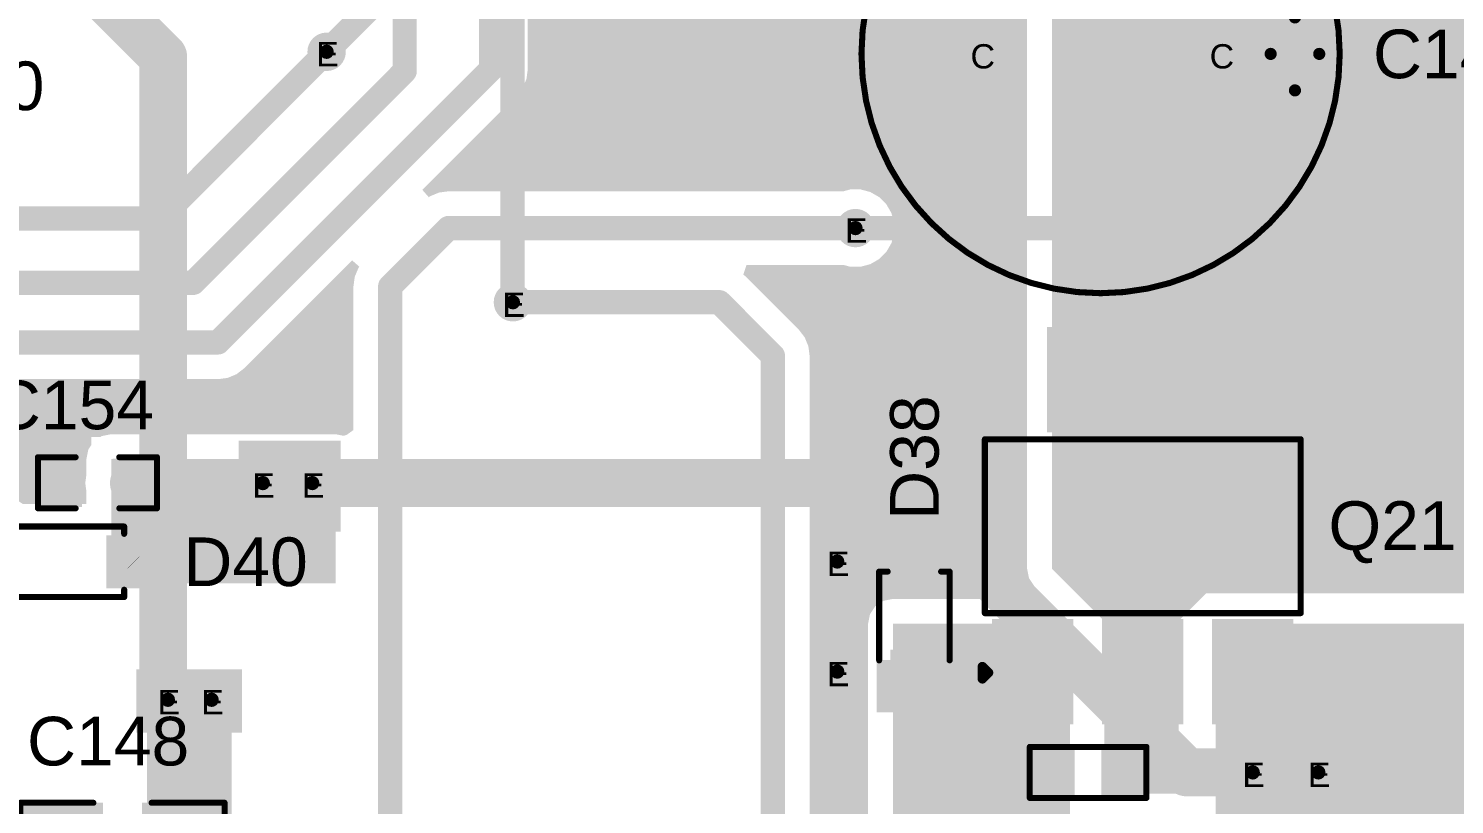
# Model space of a CAD drawing. Header units: inches. Extents: x 68 to 568, y 3 to 460.
# Drawn here: x 155.78 to 185.6, y 186.51 to 202.72 of the extents above; entities that cross this region are included whole.
import ezdxf

# ---------------------------------------------------------------- set-up
doc = ezdxf.new("R2010")
doc.units = ezdxf.units.IN
for name, color, linetype in [('Bottom Layer', 5, 'Continuous'), ('Bottom Solder', 6, 'Continuous'), ('Drill Drawing', 1, 'Continuous'), ('Layer 1', 16, 'Continuous'), ('Layer 2', 76, 'Continuous'), ('Multi-Layer', 9, 'Continuous'), ('Pad Holes', 156, 'Continuous'), ('Top Layer', 1, 'Continuous'), ('Top Overlay', 2, 'Continuous'), ('Top Paste', 8, 'Continuous'), ('Top Solder', 216, 'Continuous'), ('Via Holes', 16, 'Continuous')]:
    doc.layers.add(name, color=color, linetype=linetype)
doc.styles.add('Arial', font='', dxfattribs={"height": 0.2})
doc.styles.get('Arial').set_extended_font_data('Arial')

# ---------------------------------------------------------------- blocks, each defined once
blk = doc.blocks.new('EEUFR1V471B_331')
at = {"layer": 'Bottom Layer'}
h = blk.add_hatch(color=5, dxfattribs=at)
edge = h.paths.add_edge_path()
edge.add_arc((-2.499995, 0), 0.7999984, 0, 360)
h = blk.add_hatch(color=5, dxfattribs=at)
edge = h.paths.add_edge_path()
edge.add_arc((2.499995, 0), 0.7999984, 0, 360)
at = {"layer": 'Bottom Solder'}
h = blk.add_hatch(color=6, dxfattribs=at)
edge = h.paths.add_edge_path()
edge.add_arc((-2.499995, 0), 0.8499983, 0, 360)
h = blk.add_hatch(color=6, dxfattribs=at)
edge = h.paths.add_edge_path()
edge.add_arc((2.499995, 0), 0.8499983, 0, 360)
at = {"layer": 'Layer 1'}
h = blk.add_hatch(color=16, dxfattribs=at)
edge = h.paths.add_edge_path()
edge.add_arc((-2.499995, 0), 0.7999984, 0, 360)
h = blk.add_hatch(color=16, dxfattribs=at)
edge = h.paths.add_edge_path()
edge.add_arc((2.499995, 0), 0.7999984, 0, 360)
at = {"layer": 'Layer 2'}
h = blk.add_hatch(color=76, dxfattribs=at)
edge = h.paths.add_edge_path()
edge.add_arc((-2.499995, 0), 0.7999984, 0, 360)
h = blk.add_hatch(color=76, dxfattribs=at)
edge = h.paths.add_edge_path()
edge.add_arc((2.499995, 0), 0.7999984, 0, 360)
at = {"layer": 'Multi-Layer'}
h = blk.add_hatch(color=9, dxfattribs=at)
edge = h.paths.add_edge_path()
edge.add_arc((-2.499995, 0), 0.7999984, 0, 360)
h = blk.add_hatch(color=9, dxfattribs=at)
edge = h.paths.add_edge_path()
edge.add_arc((2.499995, 0), 0.7999984, 0, 360)
at = {"layer": 'Pad Holes'}
h = blk.add_hatch(color=7, dxfattribs=at)
edge = h.paths.add_edge_path()
edge.add_arc((-2.499995, 0), 0.499999, 0, 360)
h = blk.add_hatch(color=7, dxfattribs=at)
edge = h.paths.add_edge_path()
edge.add_arc((2.499995, 0), 0.499999, 0, 360)
at = {"layer": 'Top Layer'}
h = blk.add_hatch(color=1, dxfattribs=at)
edge = h.paths.add_edge_path()
edge.add_arc((-2.499995, 0), 0.7999984, 0, 360)
h = blk.add_hatch(color=1, dxfattribs=at)
edge = h.paths.add_edge_path()
edge.add_arc((2.499995, 0), 0.7999984, 0, 360)
at = {"layer": 'Top Overlay'}
blk.add_hatch(color=2, dxfattribs=at).paths.add_polyline_path([(3.556, 3.556), (3.556, -3.556), (4.318000000000001, -2.54), (4.826, -1.016), (4.97265452, 0.52333652), (4.826, 1.524)])
at = {"layer": 'Top Solder'}
h = blk.add_hatch(color=216, dxfattribs=at)
edge = h.paths.add_edge_path()
edge.add_arc((-2.499995, 0), 0.8499983, 0, 360)
h = blk.add_hatch(color=216, dxfattribs=at)
edge = h.paths.add_edge_path()
edge.add_arc((2.499995, 0), 0.8499983, 0, 360)
at = {"layer": 'Top Overlay'}
for points in [[(5.000116999999999, 0, 0.127, 0.127, 1), (-4.999863, 0, 0.127, 0.127, 1)], [(-4.1275, 0.7619999999999999, 0.127, 0.127, 1), (-4.0005, 0.7619999999999999, 0.127, 0.127, 1)], [(-5.031612999999999, 0, 0.0635, 0.0635, 1), (-4.968113, 0, 0.0635, 0.0635, 1)], [(-4.6355, 0, 0.127, 0.127, 1), (-4.5085, 0, 0.127, 0.127, 1)], [(-3.619499999999999, 0, 0.127, 0.127, 1), (-3.4925, 0, 0.127, 0.127, 1)], [(4.968367, 0, 0.0635, 0.0635, 1), (5.031867, 0, 0.0635, 0.0635, 1)], [(-4.1275, -0.7619999999999999, 0.127, 0.127, 1), (-4.0005, -0.7619999999999999, 0.127, 0.127, 1)]]:
    blk.add_lwpolyline(points, format="xyseb", close=True, dxfattribs=at)
for points in [[(-4.064, 0.7619999999999999, 0.254, 0.254, 0), (-4.064, -0.7619999999999999, 0.254, 0.254, 0)], [(-3.556, 0, 0.254, 0.254, 0), (-4.571999999999999, 0, 0.254, 0.254, 0)]]:
    blk.add_lwpolyline(points, format="xyseb", dxfattribs=at)
blk = doc.blocks.new('C___1206_339')
at = {"layer": 'Top Layer'}
for points in [[(-2.032, 0.889), (-0.508, 0.889), (-0.508, -0.889), (-2.032, -0.889)], [(0.508, 0.889), (2.032, 0.889), (2.032, -0.889), (0.508, -0.889)]]:
    blk.add_hatch(color=1, dxfattribs=at).paths.add_polyline_path(points)
at = {"layer": 'Top Paste'}
for points in [[(-2.032, 0.889), (-0.508, 0.889), (-0.508, -0.889), (-2.032, -0.889)], [(0.508, 0.889), (2.032, 0.889), (2.032, -0.889), (0.508, -0.889)]]:
    blk.add_hatch(color=8, dxfattribs=at).paths.add_polyline_path(points)
at = {"layer": 'Top Solder'}
for points in [[(-2.1336, 0.9905999999999999), (-0.4064, 0.9905999999999999), (-0.4064, -0.9905999999999999), (-2.1336, -0.9905999999999999)], [(0.4064, 0.9905999999999999), (2.1336, 0.9905999999999999), (2.1336, -0.9905999999999999), (0.4064, -0.9905999999999999)]]:
    blk.add_hatch(color=216, dxfattribs=at).paths.add_polyline_path(points)
at = {"layer": 'Top Overlay'}
for points in [[(-2.1336, -0.9905999999999999, 0.127, 0.127, 0), (-2.1336, 0.9905999999999999, 0.127, 0.127, 0)], [(-2.1336, 0.9905999999999999, 0.127, 0.127, 0), (-0.6096, 0.9905999999999999, 0.127, 0.127, 0)], [(0.6096, 0.9905999999999999, 0.127, 0.127, 0), (2.1336, 0.9905999999999999, 0.127, 0.127, 0)], [(2.1336, -0.9905999999999999, 0.127, 0.127, 0), (2.1336, 0.9905999999999999, 0.127, 0.127, 0)], [(-2.1336, -0.9905999999999999, 0.127, 0.127, 0), (-0.6096, -0.9905999999999999, 0.127, 0.127, 0)], [(0.6096, -0.9905999999999999, 0.127, 0.127, 0), (2.1336, -0.9905999999999999, 0.127, 0.127, 0)]]:
    blk.add_lwpolyline(points, format="xyseb", dxfattribs=at)
for points in [[(-2.16535, 0.9905999999999999, 0.0635, 0.0635, 1), (-2.10185, 0.9905999999999999, 0.0635, 0.0635, 1)], [(-2.16535, 0.9905999999999999, 0.0635, 0.0635, 1), (-2.10185, 0.9905999999999999, 0.0635, 0.0635, 1)], [(-0.64135, 0.9905999999999999, 0.0635, 0.0635, 1), (-0.57785, 0.9905999999999999, 0.0635, 0.0635, 1)], [(0.57785, 0.9905999999999999, 0.0635, 0.0635, 1), (0.64135, 0.9905999999999999, 0.0635, 0.0635, 1)], [(2.10185, 0.9905999999999999, 0.0635, 0.0635, 1), (2.16535, 0.9905999999999999, 0.0635, 0.0635, 1)], [(2.10185, 0.9905999999999999, 0.0635, 0.0635, 1), (2.16535, 0.9905999999999999, 0.0635, 0.0635, 1)], [(-2.16535, -0.9905999999999999, 0.0635, 0.0635, 1), (-2.10185, -0.9905999999999999, 0.0635, 0.0635, 1)], [(-2.16535, -0.9905999999999999, 0.0635, 0.0635, 1), (-2.10185, -0.9905999999999999, 0.0635, 0.0635, 1)], [(-0.64135, -0.9905999999999999, 0.0635, 0.0635, 1), (-0.57785, -0.9905999999999999, 0.0635, 0.0635, 1)], [(0.57785, -0.9905999999999999, 0.0635, 0.0635, 1), (0.64135, -0.9905999999999999, 0.0635, 0.0635, 1)], [(2.10185, -0.9905999999999999, 0.0635, 0.0635, 1), (2.16535, -0.9905999999999999, 0.0635, 0.0635, 1)], [(2.10185, -0.9905999999999999, 0.0635, 0.0635, 1), (2.16535, -0.9905999999999999, 0.0635, 0.0635, 1)]]:
    blk.add_lwpolyline(points, format="xyseb", close=True, dxfattribs=at)
blk = doc.blocks.new('C___0603_345')
at = {"layer": 'Top Layer'}
for points in [[(-0.3809999999999999, 0.4445), (-0.3810000000000001, -0.4445), (-1.143, -0.4445), (-1.143, 0.4445)], [(1.143, 0.4445), (1.143, -0.4445), (0.3809999999999999, -0.4445), (0.3810000000000001, 0.4445)]]:
    blk.add_hatch(color=1, dxfattribs=at).paths.add_polyline_path(points)
at = {"layer": 'Top Paste'}
for points in [[(-0.3809999999999999, 0.4445), (-0.3810000000000001, -0.4445), (-1.143, -0.4445), (-1.143, 0.4445)], [(1.143, 0.4445), (1.143, -0.4445), (0.3809999999999999, -0.4445), (0.3810000000000001, 0.4445)]]:
    blk.add_hatch(color=8, dxfattribs=at).paths.add_polyline_path(points)
at = {"layer": 'Top Solder'}
for points in [[(-0.3210001199999999, 0.5044998799999999), (-0.3210001200000001, -0.50449988), (-1.20299988, -0.5044998799999999), (-1.20299988, 0.50449988)], [(1.20299988, 0.5044998799999999), (1.20299988, -0.50449988), (0.3210001199999999, -0.5044998799999999), (0.3210001200000001, 0.50449988)]]:
    blk.add_hatch(color=216, dxfattribs=at).paths.add_polyline_path(points)
at = {"layer": 'Top Overlay'}
for points in [[(-1.2446, -0.5334, 0.127, 0.127, 0), (-1.2446, 0.5334, 0.127, 0.127, 0)], [(-1.2446, 0.5334, 0.127, 0.127, 0), (-0.4571999999999999, 0.5334, 0.127, 0.127, 0)], [(0.4571999999999999, 0.5334, 0.127, 0.127, 0), (1.2446, 0.5334, 0.127, 0.127, 0)], [(1.2446, -0.5334, 0.127, 0.127, 0), (1.2446, 0.5334, 0.127, 0.127, 0)], [(-1.2446, -0.5334, 0.127, 0.127, 0), (-0.4571999999999999, -0.5334, 0.127, 0.127, 0)], [(0.4571999999999999, -0.5334, 0.127, 0.127, 0), (1.2446, -0.5334, 0.127, 0.127, 0)]]:
    blk.add_lwpolyline(points, format="xyseb", dxfattribs=at)
for points in [[(-1.27635, 0.5334, 0.0635, 0.0635, 1), (-1.21285, 0.5334, 0.0635, 0.0635, 1)], [(-1.27635, 0.5334, 0.0635, 0.0635, 1), (-1.21285, 0.5334, 0.0635, 0.0635, 1)], [(-0.4889499999999999, 0.5334, 0.0635, 0.0635, 1), (-0.42545, 0.5334, 0.0635, 0.0635, 1)], [(0.42545, 0.5334, 0.0635, 0.0635, 1), (0.4889499999999999, 0.5334, 0.0635, 0.0635, 1)], [(1.21285, 0.5334, 0.0635, 0.0635, 1), (1.27635, 0.5334, 0.0635, 0.0635, 1)], [(1.21285, 0.5334, 0.0635, 0.0635, 1), (1.27635, 0.5334, 0.0635, 0.0635, 1)], [(-1.27635, -0.5334, 0.0635, 0.0635, 1), (-1.21285, -0.5334, 0.0635, 0.0635, 1)], [(-1.27635, -0.5334, 0.0635, 0.0635, 1), (-1.21285, -0.5334, 0.0635, 0.0635, 1)], [(-0.4889499999999999, -0.5334, 0.0635, 0.0635, 1), (-0.42545, -0.5334, 0.0635, 0.0635, 1)], [(0.42545, -0.5334, 0.0635, 0.0635, 1), (0.4889499999999999, -0.5334, 0.0635, 0.0635, 1)], [(1.21285, -0.5334, 0.0635, 0.0635, 1), (1.27635, -0.5334, 0.0635, 0.0635, 1)], [(1.21285, -0.5334, 0.0635, 0.0635, 1), (1.27635, -0.5334, 0.0635, 0.0635, 1)]]:
    blk.add_lwpolyline(points, format="xyseb", close=True, dxfattribs=at)
blk = doc.blocks.new('SOD_323_357')
at = {"layer": 'Top Layer'}
for points in [[(-0.74999977, -0.4500003700000001), (-1.55000071, -0.4500003699999999), (-1.55000071, 0.4500003700000001), (-0.74999977, 0.4500003699999999)], [(1.55000071, -0.4500003700000001), (0.74999977, -0.4500003699999999), (0.74999977, 0.4500003700000001), (1.55000071, 0.4500003699999999)]]:
    blk.add_hatch(color=1, dxfattribs=at).paths.add_polyline_path(points)
at = {"layer": 'Top Overlay'}
for points in [[(-2.00037446, 0.48244506), (-0.9081744599999999, 0.48244506), (-0.9081744599999999, 0.7872450599999999), (-2.00037446, 0.7872450599999999)], [(-2.00037446, -0.5081549399999999), (-1.56857446, -0.5081549399999999), (-1.56857446, 0.50784506), (-2.00037446, 0.50784506)], [(-2.00037446, -0.78755494), (-0.9081744599999999, -0.78755494), (-0.9081744599999999, -0.48275494), (-2.00037446, -0.48275494)]]:
    blk.add_hatch(color=2, dxfattribs=at).paths.add_polyline_path(points)
at = {"layer": 'Top Paste'}
for points in [[(-0.74999977, -0.4500003700000001), (-1.55000071, -0.4500003699999999), (-1.55000071, 0.4500003700000001), (-0.74999977, 0.4500003699999999)], [(1.55000071, -0.4500003700000001), (0.74999977, -0.4500003699999999), (0.74999977, 0.4500003700000001), (1.55000071, 0.4500003699999999)]]:
    blk.add_hatch(color=8, dxfattribs=at).paths.add_polyline_path(points)
at = {"layer": 'Top Solder'}
for points in [[(-0.69499861, -0.50500153), (-1.60500187, -0.5050015299999998), (-1.60500187, 0.50500153), (-0.69499861, 0.5050015299999998)], [(1.60500187, -0.50500153), (0.69499861, -0.5050015299999998), (0.69499861, 0.50500153), (1.60500187, 0.5050015299999998)]]:
    blk.add_hatch(color=216, dxfattribs=at).paths.add_polyline_path(points)
at = {"layer": 'Top Overlay'}
for points in [[(-0.9143999999999999, 0.7366, 0.127, 0.127, 0), (0.9397999999999999, 0.7366, 0.127, 0.127, 0)], [(0.9397999999999999, 0.7366, 0.127, 0.127, 0), (0.9397999999999999, 0.5588, 0.127, 0.127, 0)], [(0.9397999999999999, -0.5588, 0.127, 0.127, 0), (0.9397999999999999, -0.7366, 0.127, 0.127, 0)], [(-0.9143999999999999, -0.7366, 0.127, 0.127, 0), (0.9397999999999999, -0.7366, 0.127, 0.127, 0)]]:
    blk.add_lwpolyline(points, format="xyseb", dxfattribs=at)
for points in [[(-0.9461499999999999, 0.7366, 0.0635, 0.0635, 1), (-0.88265, 0.7366, 0.0635, 0.0635, 1)], [(0.9080499999999999, 0.7366, 0.0635, 0.0635, 1), (0.9715499999999999, 0.7366, 0.0635, 0.0635, 1)], [(0.9080499999999999, 0.7366, 0.0635, 0.0635, 1), (0.9715499999999999, 0.7366, 0.0635, 0.0635, 1)], [(0.9080499999999999, 0.5588, 0.0635, 0.0635, 1), (0.9715499999999999, 0.5588, 0.0635, 0.0635, 1)], [(0.9080499999999999, -0.5588, 0.0635, 0.0635, 1), (0.9715499999999999, -0.5588, 0.0635, 0.0635, 1)], [(-0.9461499999999999, -0.7366, 0.0635, 0.0635, 1), (-0.88265, -0.7366, 0.0635, 0.0635, 1)], [(0.9080499999999999, -0.7366, 0.0635, 0.0635, 1), (0.9715499999999999, -0.7366, 0.0635, 0.0635, 1)], [(0.9080499999999999, -0.7366, 0.0635, 0.0635, 1), (0.9715499999999999, -0.7366, 0.0635, 0.0635, 1)]]:
    blk.add_lwpolyline(points, format="xyseb", close=True, dxfattribs=at)
blk = doc.blocks.new('SOD_123_359')
at = {"layer": 'Top Layer'}
for points in [[(-1.0999978, 0.45000037), (-1.0999978, -0.45000037), (-2.04999844, -0.45000037), (-2.04999844, 0.45000037)], [(2.05000352, 0.45000037), (2.05000352, -0.45000037), (1.10000288, -0.45000037), (1.10000288, 0.45000037)]]:
    blk.add_hatch(color=1, dxfattribs=at).paths.add_polyline_path(points)
at = {"layer": 'Top Overlay'}
for points in [[(0.9652025399999999, 0.508), (2.81939746, 0.508), (2.81939746, 0.7999984), (0.9652025399999999, 0.7999984)], [(2.11978748, -0.7874), (2.81938476, -0.7874), (2.81938476, 0.7874), (2.11978748, 0.7874)], [(0.9651974600000001, -0.7999933199999999), (2.81939238, -0.7999933199999999), (2.81939238, -0.50799492), (0.9651974600000001, -0.50799492)]]:
    blk.add_hatch(color=2, dxfattribs=at).paths.add_polyline_path(points)
at = {"layer": 'Top Paste'}
for points in [[(-1.0999978, 0.45000037), (-1.0999978, -0.45000037), (-2.04999844, -0.45000037), (-2.04999844, 0.45000037)], [(2.05000352, 0.45000037), (2.05000352, -0.45000037), (1.10000288, -0.45000037), (1.10000288, 0.45000037)]]:
    blk.add_hatch(color=8, dxfattribs=at).paths.add_polyline_path(points)
at = {"layer": 'Top Solder'}
for points in [[(-0.9983978, 0.55160037), (-0.9983978, -0.55160037), (-2.15159844, -0.55160037), (-2.15159844, 0.55160037)], [(2.15160352, 0.55160037), (2.15160352, -0.55160037), (0.99840288, -0.55160037), (0.99840288, 0.55160037)]]:
    blk.add_hatch(color=216, dxfattribs=at).paths.add_polyline_path(points)
at = {"layer": 'Top Overlay'}
for points in [[(0.9652025399999999, 0.7366, 0.127, 0.127, 0), (-1.37159746, 0.7366, 0.127, 0.127, 0)], [(-1.37159746, 0.7366, 0.127, 0.127, 0), (-1.37159746, 0.5841999999999999, 0.127, 0.127, 0)], [(-1.37159746, -0.5841999999999999, 0.127, 0.127, 0), (-1.37159746, -0.7366, 0.127, 0.127, 0)], [(0.9652025399999999, -0.7366, 0.127, 0.127, 0), (-1.37159746, -0.7366, 0.127, 0.127, 0)]]:
    blk.add_lwpolyline(points, format="xyseb", dxfattribs=at)
for points in [[(-1.40334746, 0.7366, 0.0635, 0.0635, 1), (-1.33984746, 0.7366, 0.0635, 0.0635, 1)], [(-1.40334746, 0.7366, 0.0635, 0.0635, 1), (-1.33984746, 0.7366, 0.0635, 0.0635, 1)], [(-1.40334746, 0.5841999999999999, 0.0635, 0.0635, 1), (-1.33984746, 0.5841999999999999, 0.0635, 0.0635, 1)], [(0.93345254, 0.7366, 0.0635, 0.0635, 1), (0.99695254, 0.7366, 0.0635, 0.0635, 1)], [(-1.40334746, -0.5841999999999999, 0.0635, 0.0635, 1), (-1.33984746, -0.5841999999999999, 0.0635, 0.0635, 1)], [(-1.40334746, -0.7366, 0.0635, 0.0635, 1), (-1.33984746, -0.7366, 0.0635, 0.0635, 1)], [(-1.40334746, -0.7366, 0.0635, 0.0635, 1), (-1.33984746, -0.7366, 0.0635, 0.0635, 1)], [(0.93345254, -0.7366, 0.0635, 0.0635, 1), (0.99695254, -0.7366, 0.0635, 0.0635, 1)]]:
    blk.add_lwpolyline(points, format="xyseb", close=True, dxfattribs=at)
blk = doc.blocks.new('SOT__223_361')
at = {"layer": 'Top Layer'}
for points in [[(-1.90000001, 4.05000206), (1.90000001, 4.05000206), (1.90000001, 2.05000098), (-1.90000001, 2.05000098)], [(-3.05000025, -2.04999844), (-1.55000071, -2.04999844), (-1.55000071, -4.04999952), (-3.05000025, -4.04999952)], [(-0.74999977, -2.04999844), (0.74999977, -2.04999844), (0.74999977, -4.04999952), (-0.74999977, -4.04999952)], [(1.55000071, -2.04999844), (3.05000025, -2.04999844), (3.05000025, -4.04999952), (1.55000071, -4.04999952)]]:
    blk.add_hatch(color=1, dxfattribs=at).paths.add_polyline_path(points)
at = {"layer": 'Top Paste'}
for points in [[(-1.90000001, 4.05000206), (1.90000001, 4.05000206), (1.90000001, 2.05000098), (-1.90000001, 2.05000098)], [(-3.05000025, -2.04999844), (-1.55000071, -2.04999844), (-1.55000071, -4.04999952), (-3.05000025, -4.04999952)], [(-0.74999977, -2.04999844), (0.74999977, -2.04999844), (0.74999977, -4.04999952), (-0.74999977, -4.04999952)], [(1.55000071, -2.04999844), (3.05000025, -2.04999844), (3.05000025, -4.04999952), (1.55000071, -4.04999952)]]:
    blk.add_hatch(color=8, dxfattribs=at).paths.add_polyline_path(points)
at = {"layer": 'Top Solder'}
for points in [[(-2.00160001, 4.15160206), (2.00160001, 4.15160206), (2.00160001, 1.94840098), (-2.00160001, 1.94840098)], [(-3.15160025, -1.94839844), (-1.44840071, -1.94839844), (-1.44840071, -4.15159952), (-3.15160025, -4.15159952)], [(-0.85159977, -1.94839844), (0.85159977, -1.94839844), (0.85159977, -4.15159952), (-0.85159977, -4.15159952)], [(1.44840071, -1.94839844), (3.15160025, -1.94839844), (3.15160025, -4.15159952), (1.44840071, -4.15159952)]]:
    blk.add_hatch(color=216, dxfattribs=at).paths.add_polyline_path(points)
at = {"layer": 'Top Overlay'}
for points in [[(-3.302, -1.8288, 0.127, 0.127, 0), (-3.302, 1.8034, 0.127, 0.127, 0)], [(-3.302, 1.8034, 0.127, 0.127, 0), (3.302, 1.8034, 0.127, 0.127, 0)], [(3.302, -1.8288, 0.127, 0.127, 0), (3.302, 1.8034, 0.127, 0.127, 0)], [(-3.302, -1.8288, 0.127, 0.127, 0), (3.302, -1.8288, 0.127, 0.127, 0)], [(-3.3528, -3.2004, 0.1999996, 0.1999996, 0), (-3.3528, -2.9464, 0.1999996, 0.1999996, 0)], [(-3.3528, -2.9464, 0.1999996, 0.1999996, 0), (-3.2258, -3.0734, 0.1999996, 0.1999996, 0)], [(-3.3528, -3.2004, 0.1999996, 0.1999996, 0), (-3.2258, -3.0734, 0.1999996, 0.1999996, 0)]]:
    blk.add_lwpolyline(points, format="xyseb", dxfattribs=at)
for points in [[(-3.33375, 1.8034, 0.0635, 0.0635, 1), (-3.27025, 1.8034, 0.0635, 0.0635, 1)], [(-3.33375, 1.8034, 0.0635, 0.0635, 1), (-3.27025, 1.8034, 0.0635, 0.0635, 1)], [(3.27025, 1.8034, 0.0635, 0.0635, 1), (3.33375, 1.8034, 0.0635, 0.0635, 1)], [(3.27025, 1.8034, 0.0635, 0.0635, 1), (3.33375, 1.8034, 0.0635, 0.0635, 1)], [(-3.33375, -1.8288, 0.0635, 0.0635, 1), (-3.27025, -1.8288, 0.0635, 0.0635, 1)], [(-3.33375, -1.8288, 0.0635, 0.0635, 1), (-3.27025, -1.8288, 0.0635, 0.0635, 1)], [(3.27025, -1.8288, 0.0635, 0.0635, 1), (3.33375, -1.8288, 0.0635, 0.0635, 1)], [(3.27025, -1.8288, 0.0635, 0.0635, 1), (3.33375, -1.8288, 0.0635, 0.0635, 1)], [(-3.4027999, -2.9464, 0.0999998, 0.0999998, 1), (-3.3028001, -2.9464, 0.0999998, 0.0999998, 1)], [(-3.4027999, -2.9464, 0.0999998, 0.0999998, 1), (-3.3028001, -2.9464, 0.0999998, 0.0999998, 1)], [(-3.2757999, -3.0734, 0.0999998, 0.0999998, 1), (-3.1758001, -3.0734, 0.0999998, 0.0999998, 1)], [(-3.2757999, -3.0734, 0.0999998, 0.0999998, 1), (-3.1758001, -3.0734, 0.0999998, 0.0999998, 1)], [(-3.4027999, -3.2004, 0.0999998, 0.0999998, 1), (-3.3028001, -3.2004, 0.0999998, 0.0999998, 1)], [(-3.4027999, -3.2004, 0.0999998, 0.0999998, 1), (-3.3028001, -3.2004, 0.0999998, 0.0999998, 1)]]:
    blk.add_lwpolyline(points, format="xyseb", close=True, dxfattribs=at)
blk = doc.blocks.new('R___0603_367')
at = {"layer": 'Top Layer'}
for points in [[(-0.3809999999999999, 0.4445), (-0.3810000000000001, -0.4445), (-1.143, -0.4445), (-1.143, 0.4445)], [(1.143, 0.4445), (1.143, -0.4445), (0.3809999999999999, -0.4445), (0.3810000000000001, 0.4445)]]:
    blk.add_hatch(color=1, dxfattribs=at).paths.add_polyline_path(points)
at = {"layer": 'Top Paste'}
for points in [[(-0.3809999999999999, 0.4445), (-0.3810000000000001, -0.4445), (-1.143, -0.4445), (-1.143, 0.4445)], [(1.143, 0.4445), (1.143, -0.4445), (0.3809999999999999, -0.4445), (0.3810000000000001, 0.4445)]]:
    blk.add_hatch(color=8, dxfattribs=at).paths.add_polyline_path(points)
at = {"layer": 'Top Solder'}
for points in [[(-0.2793999999999999, 0.5460999999999999), (-0.2794, -0.5461), (-1.2446, -0.5460999999999999), (-1.2446, 0.5461)], [(1.2446, 0.5460999999999999), (1.2446, -0.5461), (0.2793999999999999, -0.5460999999999999), (0.2794, 0.5461)]]:
    blk.add_hatch(color=216, dxfattribs=at).paths.add_polyline_path(points)
at = {"layer": 'Top Overlay'}
for points in [[(-1.2192, -0.5334, 0.127, 0.127, 0), (-1.2192, 0.5334, 0.127, 0.127, 0)], [(-1.2192, 0.5334, 0.127, 0.127, 0), (1.2192, 0.5334, 0.127, 0.127, 0)], [(1.2192, -0.5334, 0.127, 0.127, 0), (1.2192, 0.5334, 0.127, 0.127, 0)], [(-1.2192, -0.5334, 0.127, 0.127, 0), (1.2192, -0.5334, 0.127, 0.127, 0)]]:
    blk.add_lwpolyline(points, format="xyseb", dxfattribs=at)
for points in [[(-1.25095, 0.5334, 0.0635, 0.0635, 1), (-1.18745, 0.5334, 0.0635, 0.0635, 1)], [(-1.25095, 0.5334, 0.0635, 0.0635, 1), (-1.18745, 0.5334, 0.0635, 0.0635, 1)], [(1.18745, 0.5334, 0.0635, 0.0635, 1), (1.25095, 0.5334, 0.0635, 0.0635, 1)], [(1.18745, 0.5334, 0.0635, 0.0635, 1), (1.25095, 0.5334, 0.0635, 0.0635, 1)], [(-1.25095, -0.5334, 0.0635, 0.0635, 1), (-1.18745, -0.5334, 0.0635, 0.0635, 1)], [(-1.25095, -0.5334, 0.0635, 0.0635, 1), (-1.18745, -0.5334, 0.0635, 0.0635, 1)], [(1.18745, -0.5334, 0.0635, 0.0635, 1), (1.25095, -0.5334, 0.0635, 0.0635, 1)], [(1.18745, -0.5334, 0.0635, 0.0635, 1), (1.25095, -0.5334, 0.0635, 0.0635, 1)]]:
    blk.add_lwpolyline(points, format="xyseb", close=True, dxfattribs=at)

msp = doc.modelspace()

# ---------------------------------------------------------------- hatches: boundary and pattern name
at = {"layer": 'Bottom Layer'}
h = msp.add_hatch(color=5, dxfattribs=at)
edge = h.paths.add_edge_path()
edge.add_arc((162.01752712, 202.23465776), 0.2999994, 0, 360)
h = msp.add_hatch(color=5, dxfattribs=at)
edge = h.paths.add_edge_path()
edge.add_arc((173.0756, 198.55165776), 0.2999994, 0, 360)
h = msp.add_hatch(color=5, dxfattribs=at)
edge = h.paths.add_edge_path()
edge.add_arc((165.9128, 197.00225776), 0.2999994, 0, 360)
for points in [[(162.30949504, 192.208658), (162.30949504, 194.113658), (160.17589504, 194.113658), (160.17589504, 192.208658)], [(158.0388, 188.01065776), (160.2486, 188.01065776), (160.2486, 189.33145776), (158.0388, 189.33145776)]]:
    msp.add_hatch(color=5, dxfattribs=at).paths.add_polyline_path(points)
h = msp.add_hatch(color=5, dxfattribs=at)
edge = h.paths.add_edge_path()
edge.add_arc((160.68389504, 193.224658), 0.2999994, 0, 360)
h = msp.add_hatch(color=5, dxfattribs=at)
edge = h.paths.add_edge_path()
edge.add_arc((161.71755312, 193.224658), 0.2999994, 0, 360)
h = msp.add_hatch(color=5, dxfattribs=at)
edge = h.paths.add_edge_path()
edge.add_arc((172.6946, 191.5856595), 0.2999994, 0, 360)
h = msp.add_hatch(color=5, dxfattribs=at)
edge = h.paths.add_edge_path()
edge.add_arc((172.6946, 189.28565902), 0.2999994, 0, 360)
h = msp.add_hatch(color=5, dxfattribs=at)
edge = h.paths.add_edge_path()
edge.add_arc((158.6992, 188.69645776), 0.2999994, 0, 360)
h = msp.add_hatch(color=5, dxfattribs=at)
edge = h.paths.add_edge_path()
edge.add_arc((159.6136, 188.69645776), 0.2999994, 0, 360)
h = msp.add_hatch(color=5, dxfattribs=at)
edge = h.paths.add_edge_path()
edge.add_arc((181.38280208, 187.179458), 0.2999994, 0, 360)
h = msp.add_hatch(color=5, dxfattribs=at)
edge = h.paths.add_edge_path()
edge.add_arc((182.75440208, 187.179458), 0.2999994, 0, 360)
at = {"layer": 'Bottom Solder'}
h = msp.add_hatch(color=6, dxfattribs=at)
edge = h.paths.add_edge_path()
edge.add_arc((162.01752712, 202.23465776), 0.4015993999999999, 0, 360)
h = msp.add_hatch(color=6, dxfattribs=at)
edge = h.paths.add_edge_path()
edge.add_arc((173.0756, 198.55165776), 0.4015993999999999, 0, 360)
h = msp.add_hatch(color=6, dxfattribs=at)
edge = h.paths.add_edge_path()
edge.add_arc((165.9128, 197.00225776), 0.4015993999999999, 0, 360)
h = msp.add_hatch(color=6, dxfattribs=at)
edge = h.paths.add_edge_path()
edge.add_arc((160.68389504, 193.224658), 0.4015993999999999, 0, 360)
h = msp.add_hatch(color=6, dxfattribs=at)
edge = h.paths.add_edge_path()
edge.add_arc((161.71755312, 193.224658), 0.4015993999999999, 0, 360)
h = msp.add_hatch(color=6, dxfattribs=at)
edge = h.paths.add_edge_path()
edge.add_arc((172.6946, 191.5856595), 0.4015993999999999, 0, 360)
h = msp.add_hatch(color=6, dxfattribs=at)
edge = h.paths.add_edge_path()
edge.add_arc((172.6946, 189.28565902), 0.4015993999999999, 0, 360)
h = msp.add_hatch(color=6, dxfattribs=at)
edge = h.paths.add_edge_path()
edge.add_arc((158.6992, 188.69645776), 0.4015993999999999, 0, 360)
h = msp.add_hatch(color=6, dxfattribs=at)
edge = h.paths.add_edge_path()
edge.add_arc((159.6136, 188.69645776), 0.4015993999999999, 0, 360)
h = msp.add_hatch(color=6, dxfattribs=at)
edge = h.paths.add_edge_path()
edge.add_arc((181.38280208, 187.179458), 0.4015993999999999, 0, 360)
h = msp.add_hatch(color=6, dxfattribs=at)
edge = h.paths.add_edge_path()
edge.add_arc((182.75440208, 187.179458), 0.4015993999999999, 0, 360)
at = {"layer": 'Layer 1'}
h = msp.add_hatch(color=16, dxfattribs=at)
edge = h.paths.add_edge_path()
edge.add_arc((162.01752712, 202.23465776), 0.2999994, 0, 360)
h = msp.add_hatch(color=16, dxfattribs=at)
edge = h.paths.add_edge_path()
edge.add_arc((173.0756, 198.55165776), 0.2999994, 0, 360)
h = msp.add_hatch(color=16, dxfattribs=at)
edge = h.paths.add_edge_path()
edge.add_arc((165.9128, 197.00225776), 0.2999994, 0, 360)
h = msp.add_hatch(color=16, dxfattribs=at)
edge = h.paths.add_edge_path()
edge.add_arc((160.68389504, 193.224658), 0.2999994, 0, 360)
h = msp.add_hatch(color=16, dxfattribs=at)
edge = h.paths.add_edge_path()
edge.add_arc((161.71755312, 193.224658), 0.2999994, 0, 360)
h = msp.add_hatch(color=16, dxfattribs=at)
edge = h.paths.add_edge_path()
edge.add_arc((172.6946, 191.5856595), 0.2999994, 0, 360)
h = msp.add_hatch(color=16, dxfattribs=at)
edge = h.paths.add_edge_path()
edge.add_arc((172.6946, 189.28565902), 0.2999994, 0, 360)
h = msp.add_hatch(color=16, dxfattribs=at)
edge = h.paths.add_edge_path()
edge.add_arc((158.6992, 188.69645776), 0.2999994, 0, 360)
h = msp.add_hatch(color=16, dxfattribs=at)
edge = h.paths.add_edge_path()
edge.add_arc((159.6136, 188.69645776), 0.2999994, 0, 360)
h = msp.add_hatch(color=16, dxfattribs=at)
edge = h.paths.add_edge_path()
edge.add_arc((181.38280208, 187.179458), 0.2999994, 0, 360)
h = msp.add_hatch(color=16, dxfattribs=at)
edge = h.paths.add_edge_path()
edge.add_arc((182.75440208, 187.179458), 0.2999994, 0, 360)
at = {"layer": 'Layer 2'}
h = msp.add_hatch(color=76, dxfattribs=at)
edge = h.paths.add_edge_path()
edge.add_arc((162.01752712, 202.23465776), 0.2999994, 0, 360)
h = msp.add_hatch(color=76, dxfattribs=at)
edge = h.paths.add_edge_path()
edge.add_arc((173.0756, 198.55165776), 0.2999994, 0, 360)
h = msp.add_hatch(color=76, dxfattribs=at)
edge = h.paths.add_edge_path()
edge.add_arc((165.9128, 197.00225776), 0.2999994, 0, 360)
h = msp.add_hatch(color=76, dxfattribs=at)
edge = h.paths.add_edge_path()
edge.add_arc((160.68389504, 193.224658), 0.2999994, 0, 360)
h = msp.add_hatch(color=76, dxfattribs=at)
edge = h.paths.add_edge_path()
edge.add_arc((161.71755312, 193.224658), 0.2999994, 0, 360)
h = msp.add_hatch(color=76, dxfattribs=at)
edge = h.paths.add_edge_path()
edge.add_arc((172.6946, 191.5856595), 0.2999994, 0, 360)
h = msp.add_hatch(color=76, dxfattribs=at)
edge = h.paths.add_edge_path()
edge.add_arc((172.6946, 189.28565902), 0.2999994, 0, 360)
h = msp.add_hatch(color=76, dxfattribs=at)
edge = h.paths.add_edge_path()
edge.add_arc((158.6992, 188.69645776), 0.2999994, 0, 360)
h = msp.add_hatch(color=76, dxfattribs=at)
edge = h.paths.add_edge_path()
edge.add_arc((159.6136, 188.69645776), 0.2999994, 0, 360)
h = msp.add_hatch(color=76, dxfattribs=at)
edge = h.paths.add_edge_path()
edge.add_arc((181.38280208, 187.179458), 0.2999994, 0, 360)
h = msp.add_hatch(color=76, dxfattribs=at)
edge = h.paths.add_edge_path()
edge.add_arc((182.75440208, 187.179458), 0.2999994, 0, 360)
at = {"layer": 'Top Layer'}
for points in [[(170.32459204, 216.1392299), (170.32244828, 216.12845776), (170.32244828, 211.27705776), (170.36187416, 211.07884632), (170.47415232, 210.91081008), (170.64218856, 210.79853192), (170.8404, 210.75910604), (175.02144828, 210.75910604), (175.02144828, 205.15565776), (175.06087416, 204.95744378), (175.17315232, 204.78941008), (175.17315994, 204.789405), (176.6648486, 203.2977138), (176.6648486, 191.4356598), (176.70427448, 191.23744836), (176.81655264, 191.06941212), (176.89461954, 190.99134522), (176.81685744, 190.80361128), (173.85759996, 190.80361128), (173.65938852, 190.7641854), (173.49135228, 190.65190724), (173.37907412, 190.483871), (173.33964824, 190.28565956), (173.33964824, 184.96265776), (172.11697606, 184.96265776), (172.11697606, 195.88465776), (172.09078866, 196.0835804), (172.014007, 196.26894706), (171.89186602, 196.42812378), (170.77426602, 197.54572378), (170.72975252, 197.5798817), (170.79872876, 197.7830817), (172.82209784, 197.7830817), (172.9692248, 197.74365836), (173.1819752, 197.74365836), (173.38747644, 197.79872302), (173.57172296, 197.90509822), (173.72215954, 198.0555348), (173.82853474, 198.23978132), (173.8835994, 198.44528256), (173.8835994, 198.65803296), (173.82853474, 198.8635342), (173.72215954, 199.04778072), (173.57172296, 199.1982173), (173.38747644, 199.3045925), (173.1819752, 199.35965716), (172.9692248, 199.35965716), (172.82209784, 199.32023382), (164.56662032, 199.32023382), (164.5666, 199.32023636), (164.36767736, 199.29404642), (164.18231324, 199.2172673), (164.15470852, 199.19608624), (164.02044158, 199.34918728), (165.99834466, 201.32709036), (165.99835482, 201.32709798), (166.1204958, 201.4862747), (166.19727746, 201.67164136), (166.22346486, 201.870564), (166.22346486, 210.01463712), (166.22346486, 211.44298072), (166.40137408, 211.54569832), (166.55181066, 211.6961349), (166.65818586, 211.88038142), (166.71325052, 212.08588266), (166.71325052, 212.29863306), (166.67382718, 212.44576002), (166.67382718, 216.29630604), (170.19567942, 216.29630604)], [(180.98280288, 207.18765776), (192.659, 207.18765776), (192.659, 190.92325798), (180.40780276, 190.92325798), (179.83280264, 190.34825786), (179.83280264, 186.734958), (178.2826, 186.734958), (178.2826, 190.33586012), (177.18280032, 191.4356598), (177.18280032, 203.51225744), (175.5394, 205.15565776), (175.5394, 210.76905776), (180.98280288, 210.76905776)], [(162.70297152, 197.7443467), (162.681793, 197.71674706), (162.60501134, 197.5313804), (162.57882394, 197.33245776), (162.57882394, 194.33310638), (162.44271042, 194.23528082), (162.3756214, 194.211829), (162.2044, 194.24588532), (157.513401, 194.24588532), (157.31518956, 194.20645944), (157.28091734, 194.1835588), (157.0992032, 194.1835588), (157.0992032, 194.02241866), (157.03487516, 193.92614504), (156.99544928, 193.7279336), (156.99544928, 193.40651692), (156.97150724, 193.224658), (156.99544928, 193.04279908), (156.99544928, 192.7865588), (155.66822308, 192.7865588), (155.57001144, 192.85218224), (155.3718, 192.89160812), (149.47489536, 192.89160812), (149.27668392, 192.85218224), (149.10864768, 192.73990408), (148.99636952, 192.57186784), (148.95694364, 192.3736564), (148.95694364, 190.72845776), (148.95694364, 182.074058), (148.96689536, 182.02402508), (148.96689536, 181.5724588), (149.34789536, 181.5724588), (149.34789536, 180.2135588), (149.34789536, 179.38823406), (145.18590216, 179.38823406), (145.0387752, 179.4276574), (144.8260248, 179.4276574), (144.62052356, 179.37259274), (144.43627704, 179.26621754), (144.28584046, 179.11578096), (144.17946526, 178.93153444), (144.15057022, 178.8236962), (143.95123356, 178.7304401), (143.92331896, 178.7311513), (143.86425126, 178.77061782), (143.86425126, 194.82720242), (144.43253054, 195.3954817), (159.74838256, 195.3954817), (159.9473052, 195.4216691), (160.13267186, 195.49845076), (160.29184858, 195.62059174), (162.54986794, 197.87861364)], [(157.513401, 191.13005716), (162.2044, 191.13005716), (162.2044, 193.7279336), (157.513401, 193.7279336)], [(157.513401, 191.12365636), (158.46340164, 191.12365636), (158.46340164, 193.7215328), (157.513401, 193.7215328)], [(173.85759996, 184.96265776), (177.5588016, 184.96265776), (177.5588016, 190.28565956), (173.85759996, 190.28565956)], [(193.675, 190.28565956), (180.6068016, 190.28565956), (180.6068016, 186.734958), (193.675, 186.734958)], [(158.260796, 183.3996586), (160.03568704, 183.3996586), (160.03568704, 189.28065776), (158.260796, 189.28065776)], [(180.6068016, 184.96265776), (196.62410256, 184.96265776), (196.62410256, 188.84222328), (180.6068016, 188.84222328)]]:
    msp.add_hatch(color=1, dxfattribs=at).paths.add_polyline_path(points)
h = msp.add_hatch(color=1, dxfattribs=at)
edge = h.paths.add_edge_path()
edge.add_arc((162.01752712, 202.23465776), 0.2999994, 0, 360)
h = msp.add_hatch(color=1, dxfattribs=at)
edge = h.paths.add_edge_path()
edge.add_arc((173.0756, 198.55165776), 0.2999994, 0, 360)
h = msp.add_hatch(color=1, dxfattribs=at)
edge = h.paths.add_edge_path()
edge.add_arc((165.9128, 197.00225776), 0.2999994, 0, 360)
h = msp.add_hatch(color=1, dxfattribs=at)
edge = h.paths.add_edge_path()
edge.add_arc((160.68389504, 193.224658), 0.2999994, 0, 360)
h = msp.add_hatch(color=1, dxfattribs=at)
edge = h.paths.add_edge_path()
edge.add_arc((161.71755312, 193.224658), 0.2999994, 0, 360)
h = msp.add_hatch(color=1, dxfattribs=at)
edge = h.paths.add_edge_path()
edge.add_arc((172.6946, 191.5856595), 0.2999994, 0, 360)
h = msp.add_hatch(color=1, dxfattribs=at)
edge = h.paths.add_edge_path()
edge.add_arc((172.6946, 189.28565902), 0.2999994, 0, 360)
h = msp.add_hatch(color=1, dxfattribs=at)
edge = h.paths.add_edge_path()
edge.add_arc((158.6992, 188.69645776), 0.2999994, 0, 360)
h = msp.add_hatch(color=1, dxfattribs=at)
edge = h.paths.add_edge_path()
edge.add_arc((159.6136, 188.69645776), 0.2999994, 0, 360)
h = msp.add_hatch(color=1, dxfattribs=at)
edge = h.paths.add_edge_path()
edge.add_arc((181.38280208, 187.179458), 0.2999994, 0, 360)
h = msp.add_hatch(color=1, dxfattribs=at)
edge = h.paths.add_edge_path()
edge.add_arc((182.75440208, 187.179458), 0.2999994, 0, 360)
at = {"layer": 'Top Solder'}
h = msp.add_hatch(color=216, dxfattribs=at)
edge = h.paths.add_edge_path()
edge.add_arc((162.01752712, 202.23465776), 0.4015993999999999, 0, 360)
h = msp.add_hatch(color=216, dxfattribs=at)
edge = h.paths.add_edge_path()
edge.add_arc((173.0756, 198.55165776), 0.4015993999999999, 0, 360)
h = msp.add_hatch(color=216, dxfattribs=at)
edge = h.paths.add_edge_path()
edge.add_arc((165.9128, 197.00225776), 0.4015993999999999, 0, 360)
h = msp.add_hatch(color=216, dxfattribs=at)
edge = h.paths.add_edge_path()
edge.add_arc((160.68389504, 193.224658), 0.4015993999999999, 0, 360)
h = msp.add_hatch(color=216, dxfattribs=at)
edge = h.paths.add_edge_path()
edge.add_arc((161.71755312, 193.224658), 0.4015993999999999, 0, 360)
h = msp.add_hatch(color=216, dxfattribs=at)
edge = h.paths.add_edge_path()
edge.add_arc((172.6946, 191.5856595), 0.4015993999999999, 0, 360)
h = msp.add_hatch(color=216, dxfattribs=at)
edge = h.paths.add_edge_path()
edge.add_arc((172.6946, 189.28565902), 0.4015993999999999, 0, 360)
h = msp.add_hatch(color=216, dxfattribs=at)
edge = h.paths.add_edge_path()
edge.add_arc((158.6992, 188.69645776), 0.4015993999999999, 0, 360)
h = msp.add_hatch(color=216, dxfattribs=at)
edge = h.paths.add_edge_path()
edge.add_arc((159.6136, 188.69645776), 0.4015993999999999, 0, 360)
h = msp.add_hatch(color=216, dxfattribs=at)
edge = h.paths.add_edge_path()
edge.add_arc((181.38280208, 187.179458), 0.4015993999999999, 0, 360)
h = msp.add_hatch(color=216, dxfattribs=at)
edge = h.paths.add_edge_path()
edge.add_arc((182.75440208, 187.179458), 0.4015993999999999, 0, 360)
at = {"layer": 'Via Holes'}
h = msp.add_hatch(color=7, dxfattribs=at)
edge = h.paths.add_edge_path()
edge.add_arc((162.01752712, 202.23465776), 0.1499997, 0, 360)
h = msp.add_hatch(color=7, dxfattribs=at)
edge = h.paths.add_edge_path()
edge.add_arc((173.0756, 198.55165776), 0.1499997, 0, 360)
h = msp.add_hatch(color=7, dxfattribs=at)
edge = h.paths.add_edge_path()
edge.add_arc((165.9128, 197.00225776), 0.1499997, 0, 360)
h = msp.add_hatch(color=7, dxfattribs=at)
edge = h.paths.add_edge_path()
edge.add_arc((160.68389504, 193.224658), 0.1499997, 0, 360)
h = msp.add_hatch(color=7, dxfattribs=at)
edge = h.paths.add_edge_path()
edge.add_arc((161.71755312, 193.224658), 0.1499997, 0, 360)
h = msp.add_hatch(color=7, dxfattribs=at)
edge = h.paths.add_edge_path()
edge.add_arc((172.6946, 191.5856595), 0.1499997, 0, 360)
h = msp.add_hatch(color=7, dxfattribs=at)
edge = h.paths.add_edge_path()
edge.add_arc((172.6946, 189.28565902), 0.1499997, 0, 360)
h = msp.add_hatch(color=7, dxfattribs=at)
edge = h.paths.add_edge_path()
edge.add_arc((158.6992, 188.69645776), 0.1499997, 0, 360)
h = msp.add_hatch(color=7, dxfattribs=at)
edge = h.paths.add_edge_path()
edge.add_arc((159.6136, 188.69645776), 0.1499997, 0, 360)
h = msp.add_hatch(color=7, dxfattribs=at)
edge = h.paths.add_edge_path()
edge.add_arc((181.38280208, 187.179458), 0.1499997, 0, 360)
h = msp.add_hatch(color=7, dxfattribs=at)
edge = h.paths.add_edge_path()
edge.add_arc((182.75440208, 187.179458), 0.1499997, 0, 360)

# ---------------------------------------------------------------- linework, layer by layer
at = {"layer": 'Bottom Layer'}
for points in [[(183.36479456, 200.12879456, 0.508, 0.508, 0), (183.36479456, 244.3202632, 0.508, 0.508, 0)], [(165.90525112, 197.00225776, 0.508, 0.508, 0), (165.90525112, 212.19145776, 0.508, 0.508, 0)], [(162.01752712, 202.23465776, 0.508, 0.508, 0), (164.465, 204.68213064, 0.508, 0.508, 0)], [(156.67010576, 204.06097872, 1.00000054, 1.00000054, 0), (158.60091216, 202.13017232, 1.00000054, 1.00000054, 0)], [(158.60091216, 188.5122976, 1.00000054, 1.00000054, 0), (158.60091216, 202.13017232, 1.00000054, 1.00000054, 0)], [(181.78765776, 198.55165776, 0.508, 0.508, 0), (183.36479456, 200.12879456, 0.508, 0.508, 0)], [(173.0756, 198.55165776, 0.508, 0.508, 0), (181.78765776, 198.55165776, 0.508, 0.508, 0)], [(161.71755312, 192.80059992, 1.00000054, 1.00000054, 0), (161.71755312, 193.224658, 1.00000054, 1.00000054, 0)], [(161.71755312, 193.224658, 1.00000054, 1.00000054, 0), (173.95759976, 193.224658, 1.00000054, 1.00000054, 0)], [(173.95759976, 193.224658, 1.00000054, 1.00000054, 0), (180.00279976, 187.179458, 1.00000054, 1.00000054, 0)], [(158.6992, 188.69645776, 1.00000054, 1.00000054, 0), (159.00870154, 188.69645776, 1.00000054, 1.00000054, 0)], [(159.00870154, 188.69645776, 1.00000054, 1.00000054, 0), (159.1437, 188.83145622, 1.00000054, 1.00000054, 0)], [(158.5893704, 188.50075584, 1.00000054, 1.00000054, 0), (158.60091216, 188.5122976, 1.00000054, 1.00000054, 0)], [(180.00279976, 187.179458, 1.00000054, 1.00000054, 0), (182.75440208, 187.179458, 1.00000054, 1.00000054, 0)]]:
    msp.add_lwpolyline(points, format="xyseb", dxfattribs=at)
for points in [[(158.35091266, 202.13017232, 0.499999, 0.499999, 1), (158.85091166, 202.13017232, 0.499999, 0.499999, 1)], [(158.35091266, 202.13017232, 0.499999, 0.499999, 1), (158.85091166, 202.13017232, 0.499999, 0.499999, 1)], [(161.89052712, 202.23465776, 0.254, 0.254, 1), (162.14452712, 202.23465776, 0.254, 0.254, 1)], [(183.23779456, 200.12879456, 0.254, 0.254, 1), (183.49179456, 200.12879456, 0.254, 0.254, 1)], [(183.23779456, 200.12879456, 0.254, 0.254, 1), (183.49179456, 200.12879456, 0.254, 0.254, 1)], [(172.9486, 198.55165776, 0.254, 0.254, 1), (173.2026, 198.55165776, 0.254, 0.254, 1)], [(181.66065776, 198.55165776, 0.254, 0.254, 1), (181.91465776, 198.55165776, 0.254, 0.254, 1)], [(181.66065776, 198.55165776, 0.254, 0.254, 1), (181.91465776, 198.55165776, 0.254, 0.254, 1)], [(165.77825112, 197.00225776, 0.254, 0.254, 1), (166.03225112, 197.00225776, 0.254, 0.254, 1)], [(161.46755362, 193.224658, 0.499999, 0.499999, 1), (161.96755262, 193.224658, 0.499999, 0.499999, 1)], [(161.46755362, 193.224658, 0.499999, 0.499999, 1), (161.96755262, 193.224658, 0.499999, 0.499999, 1)], [(173.70760026, 193.224658, 0.499999, 0.499999, 1), (174.20759926, 193.224658, 0.499999, 0.499999, 1)], [(173.70760026, 193.224658, 0.499999, 0.499999, 1), (174.20759926, 193.224658, 0.499999, 0.499999, 1)], [(161.46755362, 192.80059992, 0.499999, 0.499999, 1), (161.96755262, 192.80059992, 0.499999, 0.499999, 1)], [(158.4492005, 188.69645776, 0.499999, 0.499999, 1), (158.9491995, 188.69645776, 0.499999, 0.499999, 1)], [(158.75870204, 188.69645776, 0.499999, 0.499999, 1), (159.25870104, 188.69645776, 0.499999, 0.499999, 1)], [(158.75870204, 188.69645776, 0.499999, 0.499999, 1), (159.25870104, 188.69645776, 0.499999, 0.499999, 1)], [(158.8937005, 188.83145622, 0.499999, 0.499999, 1), (159.3936995, 188.83145622, 0.499999, 0.499999, 1)], [(158.3393709, 188.50075584, 0.499999, 0.499999, 1), (158.8393699, 188.50075584, 0.499999, 0.499999, 1)], [(158.35091266, 188.5122976, 0.499999, 0.499999, 1), (158.85091166, 188.5122976, 0.499999, 0.499999, 1)], [(158.35091266, 188.5122976, 0.499999, 0.499999, 1), (158.85091166, 188.5122976, 0.499999, 0.499999, 1)], [(179.75280026, 187.179458, 0.499999, 0.499999, 1), (180.25279926, 187.179458, 0.499999, 0.499999, 1)], [(179.75280026, 187.179458, 0.499999, 0.499999, 1), (180.25279926, 187.179458, 0.499999, 0.499999, 1)], [(182.50440258, 187.179458, 0.499999, 0.499999, 1), (183.00440158, 187.179458, 0.499999, 0.499999, 1)]]:
    msp.add_lwpolyline(points, format="xyseb", close=True, dxfattribs=at)
at = {"layer": 'Top Layer'}
for points in [[(165.4548888, 201.870564, 0.508, 0.508, 0), (165.4548888, 210.01463712, 0.508, 0.508, 0)], [(163.64949744, 201.8297208, 0.508, 0.508, 0), (163.64949744, 208.25828808, 0.508, 0.508, 0)], [(158.53772712, 198.75485776, 0.508, 0.508, 0), (162.01752712, 202.23465776, 0.508, 0.508, 0)], [(159.2284344, 197.40865776, 0.508, 0.508, 0), (163.64949744, 201.8297208, 0.508, 0.508, 0)], [(159.74838256, 196.16405776, 0.508, 0.508, 0), (165.4548888, 201.870564, 0.508, 0.508, 0)], [(142.58164016, 198.75485776, 0.508, 0.508, 0), (158.53772712, 198.75485776, 0.508, 0.508, 0)], [(163.3474, 197.33245776, 0.508, 0.508, 0), (164.5666, 198.55165776, 0.508, 0.508, 0)], [(164.5666, 198.55165776, 0.508, 0.508, 0), (173.0756, 198.55165776, 0.508, 0.508, 0)], [(143.32531152, 197.40865776, 0.508, 0.508, 0), (159.2284344, 197.40865776, 0.508, 0.508, 0)], [(163.3474, 185.44633472, 0.508, 0.508, 0), (163.3474, 197.33245776, 0.508, 0.508, 0)], [(165.9128, 197.00225776, 0.508, 0.508, 0), (170.2308, 197.00225776, 0.508, 0.508, 0)], [(170.2308, 197.00225776, 0.508, 0.508, 0), (171.3484, 195.88465776, 0.508, 0.508, 0)], [(144.11417456, 196.16405776, 0.508, 0.508, 0), (159.74838256, 196.16405776, 0.508, 0.508, 0)], [(171.3484, 177.24312024, 0.508, 0.508, 0), (171.3484, 195.88465776, 0.508, 0.508, 0)], [(157.9882032, 193.224658, 1.00000054, 1.00000054, 0), (161.71755312, 193.224658, 1.00000054, 1.00000054, 0)], [(157.9882032, 193.224658, 0.508, 0.508, 0), (157.98830226, 193.22455894, 0.508, 0.508, 0)], [(157.98830226, 191.57375706, 0.508, 0.508, 0), (157.98840132, 191.573658, 0.508, 0.508, 0)]]:
    msp.add_lwpolyline(points, format="xyseb", dxfattribs=at)
for points in [[(161.89052712, 202.23465776, 0.254, 0.254, 1), (162.14452712, 202.23465776, 0.254, 0.254, 1)], [(163.52249744, 201.8297208, 0.254, 0.254, 1), (163.77649744, 201.8297208, 0.254, 0.254, 1)], [(163.52249744, 201.8297208, 0.254, 0.254, 1), (163.77649744, 201.8297208, 0.254, 0.254, 1)], [(165.3278888, 201.870564, 0.254, 0.254, 1), (165.5818888, 201.870564, 0.254, 0.254, 1)], [(165.3278888, 201.870564, 0.254, 0.254, 1), (165.5818888, 201.870564, 0.254, 0.254, 1)], [(158.41072712, 198.75485776, 0.254, 0.254, 1), (158.66472712, 198.75485776, 0.254, 0.254, 1)], [(158.41072712, 198.75485776, 0.254, 0.254, 1), (158.66472712, 198.75485776, 0.254, 0.254, 1)], [(164.4396, 198.55165776, 0.254, 0.254, 1), (164.6936, 198.55165776, 0.254, 0.254, 1)], [(164.4396, 198.55165776, 0.254, 0.254, 1), (164.6936, 198.55165776, 0.254, 0.254, 1)], [(172.9486, 198.55165776, 0.254, 0.254, 1), (173.2026, 198.55165776, 0.254, 0.254, 1)], [(159.1014344, 197.40865776, 0.254, 0.254, 1), (159.3554344, 197.40865776, 0.254, 0.254, 1)], [(159.1014344, 197.40865776, 0.254, 0.254, 1), (159.3554344, 197.40865776, 0.254, 0.254, 1)], [(163.2204, 197.33245776, 0.254, 0.254, 1), (163.4744, 197.33245776, 0.254, 0.254, 1)], [(163.2204, 197.33245776, 0.254, 0.254, 1), (163.4744, 197.33245776, 0.254, 0.254, 1)], [(165.7858, 197.00225776, 0.254, 0.254, 1), (166.0398, 197.00225776, 0.254, 0.254, 1)], [(170.1038, 197.00225776, 0.254, 0.254, 1), (170.3578, 197.00225776, 0.254, 0.254, 1)], [(170.1038, 197.00225776, 0.254, 0.254, 1), (170.3578, 197.00225776, 0.254, 0.254, 1)], [(159.62138256, 196.16405776, 0.254, 0.254, 1), (159.87538256, 196.16405776, 0.254, 0.254, 1)], [(159.62138256, 196.16405776, 0.254, 0.254, 1), (159.87538256, 196.16405776, 0.254, 0.254, 1)], [(171.2214, 195.88465776, 0.254, 0.254, 1), (171.4754, 195.88465776, 0.254, 0.254, 1)], [(171.2214, 195.88465776, 0.254, 0.254, 1), (171.4754, 195.88465776, 0.254, 0.254, 1)], [(157.7382037, 193.224658, 0.499999, 0.499999, 1), (158.2382027, 193.224658, 0.499999, 0.499999, 1)], [(161.46755362, 193.224658, 0.499999, 0.499999, 1), (161.96755262, 193.224658, 0.499999, 0.499999, 1)], [(157.8612032, 193.224658, 0.254, 0.254, 1), (158.1152032, 193.224658, 0.254, 0.254, 1)], [(157.86130226, 193.22455894, 0.254, 0.254, 1), (158.11530226, 193.22455894, 0.254, 0.254, 1)], [(157.86130226, 191.57375706, 0.254, 0.254, 1), (158.11530226, 191.57375706, 0.254, 0.254, 1)], [(157.86140132, 191.573658, 0.254, 0.254, 1), (158.11540132, 191.573658, 0.254, 0.254, 1)]]:
    msp.add_lwpolyline(points, format="xyseb", close=True, dxfattribs=at)

# ---------------------------------------------------------------- block references
for name, p, rotation in [('EEUFR1V471B_331', (178.2010787, 202.190858), 180), ('SOD_123_359', (156.4134032, 191.5800588), 180), ('SOD_323_357', (174.3076016, 190.43565926), 90)]:
    msp.add_blockref(name, p, dxfattribs=dict(rotation=rotation))
for name, p in [('SOT__223_361', (179.0828016, 192.335658)), ('C___0603_345', (157.2262032, 193.2310588)), ('R___0603_367', (177.9398016, 187.179458)), ('C___1206_339', (157.74968704, 185.55477748))]:
    msp.add_blockref(name, p)

# ---------------------------------------------------------------- texts
at = {"layer": 'Drill Drawing', "style": 'Arial'}
for s, p in [('E', (161.79744882, 201.92994158)), ('C', (175.4810054, 201.88614182)), ('C', (180.4809954, 201.88614182)), ('E', (172.8555217, 198.24694158)), ('E', (165.6927217, 196.69754158)), ('E', (160.46381674, 192.91994182)), ('E', (161.49747482, 192.91994182)), ('E', (172.4745217, 191.28094332)), ('E', (172.4745217, 188.98094284)), ('E', (158.4791217, 188.39174158)), ('E', (159.3935217, 188.39174158)), ('E', (181.16272378, 186.87474182)), ('E', (182.53432378, 186.87474182))]:
    msp.add_text(s, height=0.508, dxfattribs=at).set_placement(p)
at = {"layer": 'Top Overlay', "style": 'Arial'}
for s, p in [('C140', (183.89657404, 201.6830231)), ('T10', (153.67041148, 201.0157651)), ('C154', (155.01697724, 194.3488239)), ('Q21', (182.96504936, 191.8278231)), ('D40', (159.02157426, 191.0722239)), ('C148', (155.7528, 187.325))]:
    msp.add_text(s, height=1.016, dxfattribs=at).set_placement(p)
msp.add_text('D38', height=1.016, rotation=90, dxfattribs=at).set_placement((174.81543396, 192.4546316))

doc.saveas('drawing.dxf')
